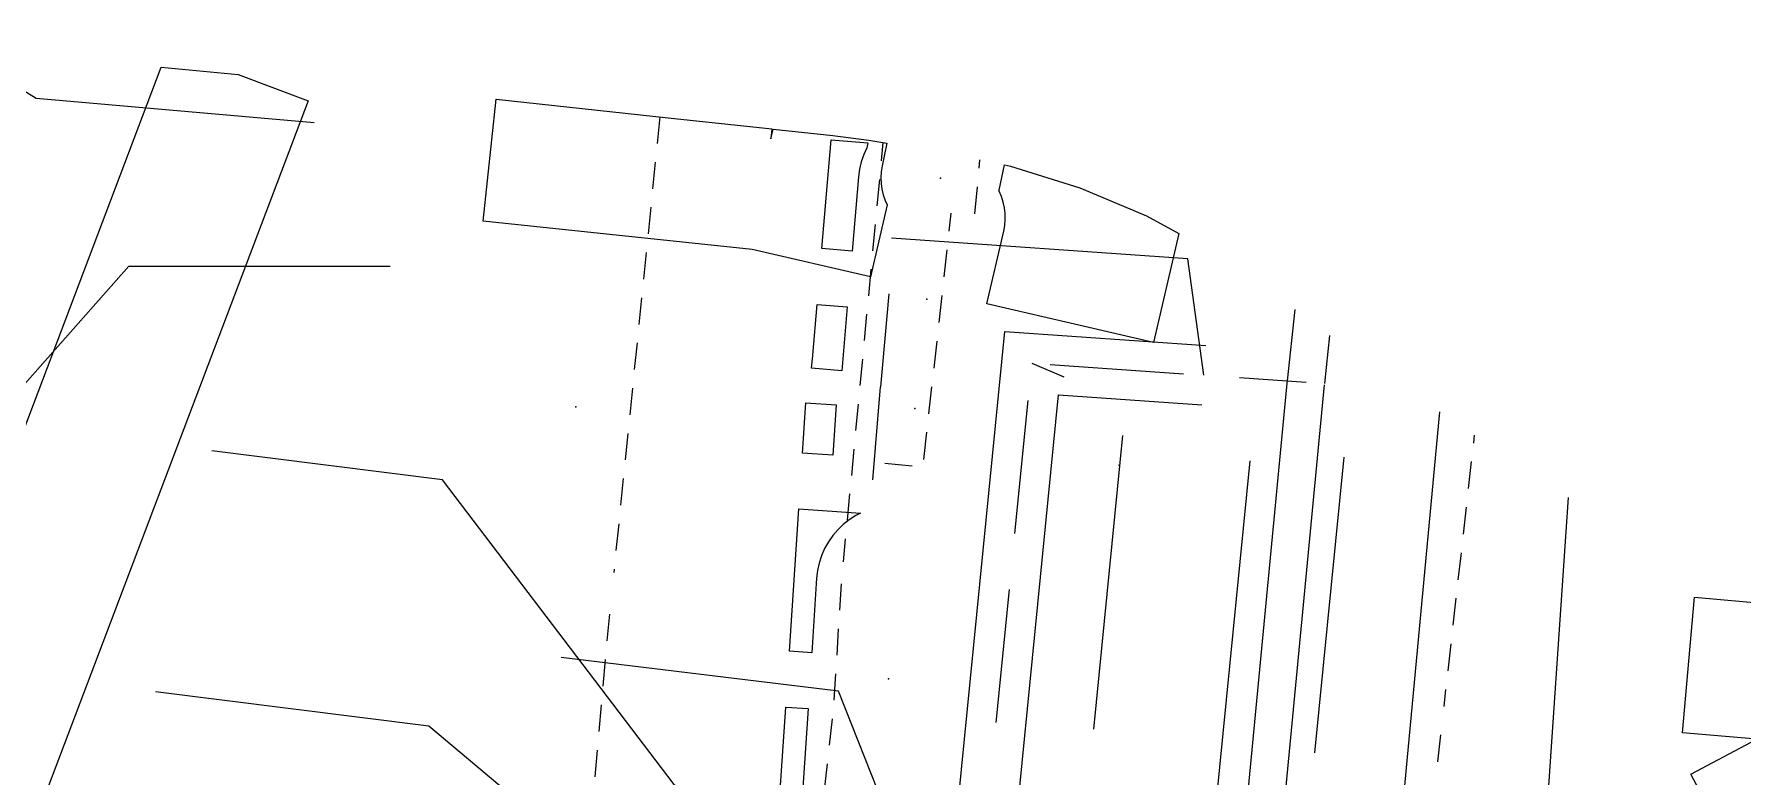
# Model space of a CAD drawing. Header units: metres. Extents: x -3782 to -2031, y 18790 to 19846.
# Drawn here: x -2487.81 to -2442.04, y 18856.03 to 18875.93 of the extents above; entities that cross this region are included whole.
import ezdxf

# ---------------------------------------------------------------- set-up
doc = ezdxf.new("R2010")
doc.units = ezdxf.units.M
for name, color, linetype in [('CURB', 7, 'Continuous'), ('ELECTR_CABLE', 7, 'Continuous'), ('GAS', 7, 'Continuous'), ('HEAT', 7, 'Continuous'), ('OVERHEAD_POWER_LINE', 7, 'Continuous'), ('SEWER', 7, 'Continuous'), ('TREE', 7, 'Continuous')]:
    doc.layers.add(name, color=color, linetype=linetype)

msp = doc.modelspace()

# ---------------------------------------------------------------- linework, layer by layer
at = {"layer": 'CURB'}
for points in [[(-2471.051, 18873.712), (-2471.123, 18872.998)], [(-2465.076, 18873.023), (-2465.122, 18872.53)], [(-2471.174, 18872.501), (-2471.246, 18871.786)], [(-2462.498, 18872.336), (-2462.477, 18872.559)], [(-2465.17, 18872.032), (-2465.237, 18871.326)], [(-2462.613, 18871.112), (-2462.545, 18871.838)], [(-2471.296, 18871.289), (-2471.369, 18870.575)], [(-2463.298, 18870.644), (-2463.244, 18871.134)], [(-2465.284, 18870.829), (-2465.351, 18870.123)], [(-2471.419, 18870.077), (-2471.491, 18869.363)], [(-2463.434, 18869.422), (-2463.354, 18870.148)], [(-2465.398, 18869.625), (-2465.465, 18868.919)], [(-2471.542, 18868.865), (-2471.614, 18868.151)], [(-2463.57, 18868.2), (-2463.49, 18868.925)], [(-2465.513, 18868.421), (-2465.58, 18867.715)], [(-2471.664, 18867.654), (-2471.736, 18866.939)], [(-2463.707, 18866.977), (-2463.626, 18867.703)], [(-2465.627, 18867.218), (-2465.694, 18866.512)], [(-2471.787, 18866.442), (-2471.859, 18865.728)], [(-2463.843, 18865.755), (-2463.762, 18866.48)], [(-2465.741, 18866.014), (-2465.808, 18865.308)], [(-2471.909, 18865.23), (-2471.981, 18864.516)], [(-2463.979, 18864.532), (-2463.898, 18865.258)], [(-2449.233, 18865.181), (-2449.257, 18864.971)], [(-2465.855, 18864.81), (-2465.922, 18864.104)], [(-2465.023, 18864.427), (-2464.296, 18864.358)], [(-2449.313, 18864.474), (-2449.394, 18863.75)], [(-2472.032, 18864.018), (-2472.104, 18863.304)], [(-2465.97, 18863.606), (-2466.037, 18862.9)], [(-2449.45, 18863.253), (-2449.532, 18862.529)], [(-2472.154, 18862.807), (-2472.227, 18862.092)], [(-2466.084, 18862.403), (-2466.143, 18861.786)], [(-2449.588, 18862.032), (-2449.67, 18861.309)], [(-2472.277, 18861.595), (-2472.287, 18861.499)], [(-2466.197, 18861.199), (-2466.24, 18860.491)], [(-2449.726, 18860.812), (-2449.807, 18860.088)], [(-2472.4, 18860.383), (-2472.472, 18859.669)], [(-2466.271, 18859.992), (-2466.314, 18859.284)], [(-2449.863, 18859.591), (-2449.945, 18858.867)], [(-2472.516, 18859.171), (-2472.579, 18858.456)], [(-2466.344, 18858.785), (-2466.388, 18858.077)], [(-2450.001, 18858.37), (-2450.052, 18857.915)], [(-2472.622, 18857.958), (-2472.685, 18857.242)], [(-2466.437, 18857.58), (-2466.515, 18856.875)], [(-2450.137, 18857.149), (-2450.217, 18856.425)], [(-2472.729, 18856.744), (-2472.791, 18856.029)], [(-2466.571, 18856.378), (-2466.65, 18855.673)]]:
    msp.add_lwpolyline(points, dxfattribs=at)
at = {"layer": 'ELECTR_CABLE'}
for points in [[(-2466.46, 18873.098), (-2465.479, 18873.014), (-2465.507, 18872.882), (-2465.589, 18872.703), (-2465.656, 18872.508), (-2465.703, 18872.307), (-2465.731, 18872.103), (-2465.902, 18870.11), (-2466.711, 18870.18)], [(-2466.986, 18866.977), (-2466.957, 18867.311), (-2466.962, 18867.313), (-2466.956, 18867.325), (-2466.839, 18868.686), (-2466.03, 18868.616), (-2466.177, 18866.908)], [(-2467.227, 18864.702), (-2467.138, 18866.044), (-2466.325, 18865.99), (-2466.414, 18864.648)], [(-2467.58, 18859.393), (-2467.327, 18863.205), (-2465.675, 18863.095), (-2465.803, 18863.029), (-2465.977, 18862.917), (-2466.138, 18862.789), (-2466.286, 18862.646), (-2466.42, 18862.489), (-2466.537, 18862.32), (-2466.638, 18862.14), (-2466.72, 18861.951), (-2466.783, 18861.755), (-2466.827, 18861.553), (-2466.851, 18861.349), (-2466.984, 18859.353)], [(-2467.933, 18854.084), (-2467.68, 18857.896), (-2467.083, 18857.856), (-2467.216, 18855.861), (-2467.219, 18855.655), (-2467.203, 18855.449), (-2467.166, 18855.246), (-2467.109, 18855.048), (-2467.034, 18854.856), (-2466.94, 18854.673), (-2466.828, 18854.5), (-2466.7, 18854.338), (-2466.557, 18854.19), (-2466.4, 18854.057), (-2466.281, 18853.974)]]:
    msp.add_lwpolyline(points, close=True, dxfattribs=at)
msp.add_lwpolyline([(-2439.779, 18849.221), (-2443.431, 18856.094), (-2441.665, 18857.033), (-2443.657, 18857.208), (-2443.338, 18860.838), (-2441.345, 18860.662)], dxfattribs=at)
at = {"layer": 'GAS'}
msp.add_lwpolyline([(-2491.737, 18855.709), (-2484.411, 18875.039), (-2482.346, 18874.845), (-2480.476, 18874.136), (-2487.85, 18854.679), (-2487.702, 18854.57), (-2488.255, 18853.817)], dxfattribs=at)
at = {"layer": 'HEAT'}
for points in [[(-2456.905, 18869.905), (-2464.843, 18870.456)], [(-2456.48, 18866.79), (-2456.905, 18869.905)], [(-2454.239, 18866.637), (-2454.036, 18868.552)], [(-2463.888, 18846.921), (-2461.81, 18867.962)], [(-2461.81, 18867.962), (-2456.425, 18867.588)], [(-2453.241, 18866.563), (-2453.104, 18867.855)], [(-2461.09, 18867.11), (-2460.23, 18866.745)], [(-2460.598, 18867.076), (-2457.024, 18866.828)], [(-2456.594, 18841.979), (-2454.236, 18866.666)], [(-2455.527, 18866.724), (-2453.74, 18866.6)], [(-2455.506, 18842.861), (-2453.244, 18866.534)], [(-2462.452, 18845.179), (-2460.37, 18866.258)], [(-2461.541, 18862.542), (-2461.189, 18866.108)], [(-2460.37, 18866.258), (-2456.535, 18865.992)], [(-2458.656, 18865.172), (-2459.433, 18857.303)], [(-2455.248, 18864.49), (-2456.512, 18851.685)], [(-2452.728, 18864.588), (-2453.51, 18856.67)], [(-2462.041, 18857.484), (-2461.689, 18861.05)]]:
    msp.add_lwpolyline(points, dxfattribs=at)
at = {"layer": 'OVERHEAD_POWER_LINE'}
for points in [[(-2464.922, 18868.966), (-2465.145, 18866.476)], [(-2465.347, 18863.984), (-2465.145, 18866.476)]]:
    msp.add_lwpolyline(points, dxfattribs=at)
at = {"layer": 'SEWER'}
for points in [[(-2490.539, 18875.927), (-2487.762, 18874.212)], [(-2487.762, 18874.212), (-2480.313, 18873.559)], [(-2494.247, 18859.575), (-2485.28, 18869.709)], [(-2485.28, 18869.709), (-2478.278, 18869.709)], [(-2452.663, 18838.997), (-2450.156, 18865.803)], [(-2476.875, 18863.983), (-2483.053, 18864.765)], [(-2457.262, 18838.191), (-2476.875, 18863.983)], [(-2447.239, 18855.787), (-2446.709, 18863.508)], [(-2466.27, 18858.323), (-2473.693, 18859.223)], [(-2477.244, 18857.38), (-2484.564, 18858.304)], [(-2452.705, 18824.054), (-2466.27, 18858.323)], [(-2455.198, 18838.857), (-2477.244, 18857.38)]]:
    msp.add_lwpolyline(points, dxfattribs=at)
for points in [[(-2475.44, 18874.187), (-2473.87, 18874.017), (-2470.831, 18873.688), (-2468.05, 18873.387), (-2468.078, 18873.121), (-2468.017, 18873.383), (-2466.414, 18873.21), (-2465.457, 18873.083), (-2464.97, 18873.006), (-2465.097, 18872.394), (-2465.122, 18872.239), (-2465.131, 18872.082), (-2465.124, 18871.925), (-2465.103, 18871.77), (-2465.066, 18871.617), (-2465.014, 18871.469), (-2464.961, 18871.355), (-2465.409, 18869.423), (-2468.576, 18870.157), (-2475.786, 18870.919)], [(-2461.661, 18872.39), (-2459.805, 18871.812), (-2458.015, 18871.057), (-2457.15, 18870.589), (-2457.828, 18867.666), (-2462.292, 18868.7), (-2461.84, 18870.649), (-2461.812, 18870.803), (-2461.8, 18870.96), (-2461.802, 18871.117), (-2461.821, 18871.273), (-2461.854, 18871.426), (-2461.902, 18871.576), (-2461.965, 18871.72), (-2461.969, 18871.727), (-2461.964, 18871.743), (-2461.823, 18872.423)]]:
    msp.add_lwpolyline(points, close=True, dxfattribs=at)
at = {"layer": 'TREE'}
for p in [(-2463.531, 18872.069), (-2463.904, 18868.83), (-2473.3, 18865.94), (-2464.225, 18865.9), (-2458.75, 18864.381), (-2464.925, 18858.65)]:
    msp.add_point(p, dxfattribs=at)

doc.saveas('drawing.dxf')
